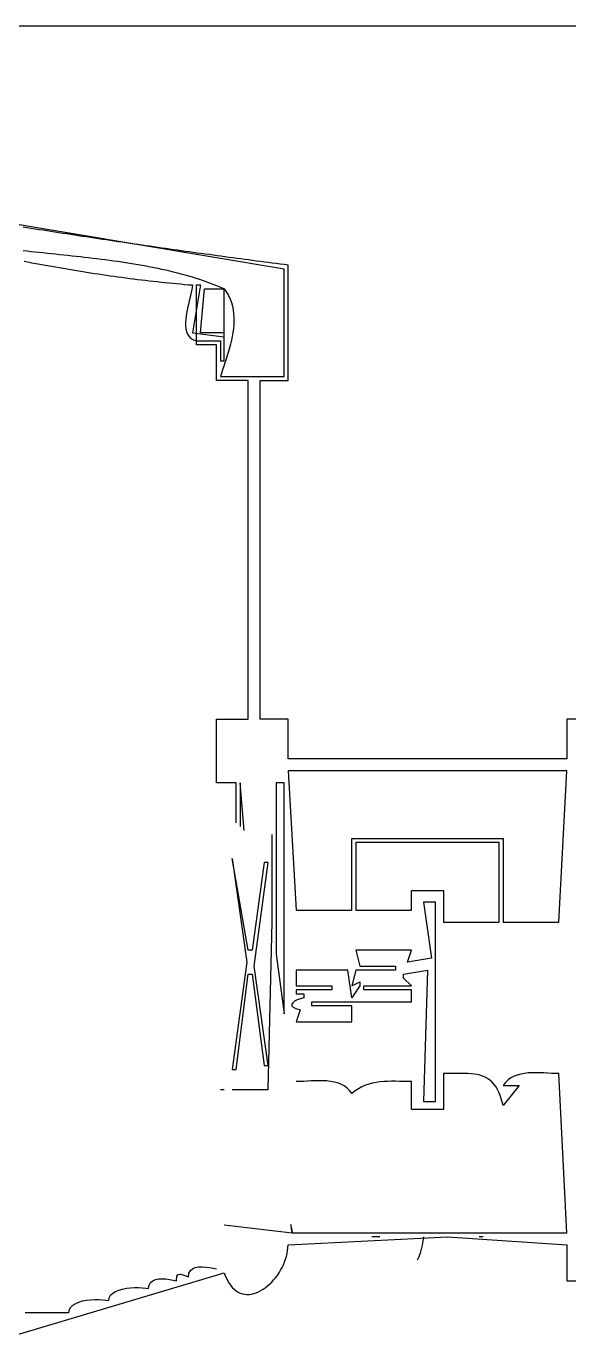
# Model space of a CAD drawing. Header units: metres. Extents: x 37 to 1169, y 29 to 746.
# Drawn here: x 848.2 to 984.5, y 418.1 to 746 of the extents above; entities that cross this region are included whole.
import ezdxf

# ---------------------------------------------------------------- set-up
doc = ezdxf.new("R2010")
doc.units = ezdxf.units.M

msp = doc.modelspace()

# ---------------------------------------------------------------- linework, layer by layer
for p, q in [((1169, 746), (37, 746)), ((913, 685), (715, 718)), ((848.5198, 695.3464), (847.5266, 695.5023)), ((849.5129, 695.1909), (848.5198, 695.3464)), ((850.5061, 695.0358), (849.5129, 695.1909)), ((851.4993, 694.881), (850.5061, 695.0358)), ((852.4924, 694.7266), (851.4993, 694.881)), ((853.4856, 694.5726), (852.4924, 694.7266)), ((854.4787, 694.419), (853.4856, 694.5726)), ((855.4718, 694.2657), (854.4787, 694.419)), ((856.4649, 694.1129), (855.4718, 694.2657)), ((857.458, 693.9605), (856.4649, 694.1129)), ((858.4511, 693.8084), (857.458, 693.9605)), ((859.4442, 693.6568), (858.4511, 693.8084)), ((860.4372, 693.5055), (859.4442, 693.6568)), ((861.4303, 693.3547), (860.4372, 693.5055)), ((862.4233, 693.2042), (861.4303, 693.3547)), ((863.4163, 693.0542), (862.4233, 693.2042)), ((864.4093, 692.9046), (863.4163, 693.0542)), ((865.4022, 692.7554), (864.4093, 692.9046)), ((866.3951, 692.6066), (865.4022, 692.7554)), ((867.388, 692.4582), (866.3951, 692.6066)), ((868.3809, 692.3103), (867.388, 692.4582)), ((869.3738, 692.1627), (868.3809, 692.3103)), ((870.3666, 692.0156), (869.3738, 692.1627)), ((871.3594, 691.869), (870.3666, 692.0156)), ((872.3521, 691.7227), (871.3594, 691.869)), ((848.4842, 689.4744), (847.4797, 689.5852)), ((849.4934, 689.3647), (848.4842, 689.4744)), ((850.507, 689.2559), (849.4934, 689.3647)), ((851.5246, 689.1478), (850.507, 689.2559)), ((852.5461, 689.04), (851.5246, 689.1478)), ((853.571, 688.9323), (852.5461, 689.04)), ((854.5989, 688.8245), (853.571, 688.9323)), ((855.6297, 688.7162), (854.5989, 688.8245)), ((856.663, 688.6073), (855.6297, 688.7162)), ((857.6984, 688.4975), (856.663, 688.6073)), ((858.7356, 688.3864), (857.6984, 688.4975)), ((873.3448, 691.5769), (872.3521, 691.7227)), ((874.3375, 691.4315), (873.3448, 691.5769)), ((875.3301, 691.2866), (874.3375, 691.4315)), ((876.3227, 691.1421), (875.3301, 691.2866)), ((877.3153, 690.998), (876.3227, 691.1421)), ((878.3078, 690.8544), (877.3153, 690.998)), ((879.3003, 690.7112), (878.3078, 690.8544)), ((880.2927, 690.5685), (879.3003, 690.7112)), ((881.2851, 690.4263), (880.2927, 690.5685)), ((882.2775, 690.2844), (881.2851, 690.4263)), ((883.2698, 690.1431), (882.2775, 690.2844)), ((884.262, 690.0022), (883.2698, 690.1431)), ((885.2542, 689.8617), (884.262, 690.0022)), ((886.2464, 689.7217), (885.2542, 689.8617)), ((887.2385, 689.5822), (886.2464, 689.7217)), ((888.2305, 689.4432), (887.2385, 689.5822)), ((889.2225, 689.3046), (888.2305, 689.4432)), ((890.2144, 689.1665), (889.2225, 689.3046)), ((891.2063, 689.0289), (890.2144, 689.1665)), ((892.1981, 688.8917), (891.2063, 689.0289)), ((893.1898, 688.7551), (892.1981, 688.8917)), ((894.1815, 688.6189), (893.1898, 688.7551)), ((895.1731, 688.4832), (894.1815, 688.6189)), ((847.7311, 686.9598), (848.7119, 686.7753)), ((848.7119, 686.7753), (849.6928, 686.5923)), ((849.6928, 686.5923), (850.6737, 686.411)), ((850.6737, 686.411), (851.6548, 686.2314)), ((851.6548, 686.2314), (852.6359, 686.0535)), ((852.6359, 686.0535), (853.6171, 685.8774)), ((853.6171, 685.8774), (854.5984, 685.703)), ((854.5984, 685.703), (855.5798, 685.5306)), ((855.5798, 685.5306), (856.5612, 685.36)), ((856.5612, 685.36), (857.5428, 685.1913)), ((859.7743, 688.2739), (858.7356, 688.3864)), ((860.8142, 688.1597), (859.7743, 688.2739)), ((861.8549, 688.0436), (860.8142, 688.1597)), ((862.8961, 687.9252), (861.8549, 688.0436)), ((863.9376, 687.8043), (862.8961, 687.9252)), ((864.9789, 687.6807), (863.9376, 687.8043)), ((866.0198, 687.5541), (864.9789, 687.6807)), ((867.0599, 687.4242), (866.0198, 687.5541)), ((868.099, 687.2908), (867.0599, 687.4242)), ((869.1366, 687.1537), (868.099, 687.2908)), ((870.1724, 687.0125), (869.1366, 687.1537)), ((871.2062, 686.867), (870.1724, 687.0125)), ((872.2376, 686.717), (871.2062, 686.867)), ((873.2663, 686.5621), (872.2376, 686.717)), ((874.292, 686.4022), (873.2663, 686.5621)), ((875.3143, 686.2369), (874.292, 686.4022)), ((876.3329, 686.0661), (875.3143, 686.2369)), ((877.3475, 685.8894), (876.3329, 686.0661)), ((878.3578, 685.7066), (877.3475, 685.8894)), ((879.3634, 685.5175), (878.3578, 685.7066)), ((880.3641, 685.3217), (879.3634, 685.5175)), ((881.3594, 685.1191), (880.3641, 685.3217)), ((896.1647, 688.3479), (895.1731, 688.4832)), ((897.1562, 688.2132), (896.1647, 688.3479)), ((898.1476, 688.079), (897.1562, 688.2132)), ((899.139, 687.9452), (898.1476, 688.079)), ((900.1302, 687.812), (899.139, 687.9452)), ((901.1214, 687.6792), (900.1302, 687.812)), ((902.1126, 687.547), (901.1214, 687.6792)), ((903.1036, 687.4152), (902.1126, 687.547)), ((904.0946, 687.284), (903.1036, 687.4152)), ((905.0855, 687.1533), (904.0946, 687.284)), ((906.0763, 687.0231), (905.0855, 687.1533)), ((907.0671, 686.8933), (906.0763, 687.0231)), ((908.0578, 686.7642), (907.0671, 686.8933)), ((909.0483, 686.6355), (908.0578, 686.7642)), ((910.0388, 686.5073), (909.0483, 686.6355)), ((911.0292, 686.3797), (910.0388, 686.5073)), ((912.0196, 686.2526), (911.0292, 686.3797)), ((913.0098, 686.126), (912.0196, 686.2526)), ((914, 686), (913.0098, 686.126)), ((914, 657), (914, 686)), ((857.5428, 685.1913), (858.5245, 685.0247)), ((858.5245, 685.0247), (859.5062, 684.8601)), ((859.5062, 684.8601), (860.4881, 684.6975)), ((860.4881, 684.6975), (861.47, 684.5371)), ((861.47, 684.5371), (862.4521, 684.3788)), ((862.4521, 684.3788), (863.4342, 684.2227)), ((863.4342, 684.2227), (864.4165, 684.0689)), ((864.4165, 684.0689), (865.3989, 683.9173)), ((865.3989, 683.9173), (866.3813, 683.7681)), ((866.3813, 683.7681), (867.3639, 683.6213)), ((867.3639, 683.6213), (868.3467, 683.4769)), ((868.3467, 683.4769), (869.3295, 683.3349)), ((869.3295, 683.3349), (870.3124, 683.1955)), ((870.3124, 683.1955), (871.2955, 683.0586)), ((871.2955, 683.0586), (872.2787, 682.9243)), ((872.2787, 682.9243), (873.262, 682.7926)), ((873.262, 682.7926), (874.2455, 682.6636)), ((874.2455, 682.6636), (875.2291, 682.5373)), ((875.2291, 682.5373), (876.2128, 682.4139)), ((876.2128, 682.4139), (877.1966, 682.2932)), ((877.1966, 682.2932), (878.1806, 682.1753)), ((878.1806, 682.1753), (879.1648, 682.0604)), ((879.1648, 682.0604), (880.149, 681.9484)), ((880.149, 681.9484), (881.1334, 681.8394)), ((882.3491, 684.9093), (881.3594, 685.1191)), ((883.3329, 684.6921), (882.3491, 684.9093)), ((884.3104, 684.4673), (883.3329, 684.6921)), ((885.2813, 684.2345), (884.3104, 684.4673)), ((886.2453, 683.9936), (885.2813, 684.2345)), ((887.202, 683.7442), (886.2453, 683.9936)), ((888.1512, 683.4861), (887.202, 683.7442)), ((889.0925, 683.2191), (888.1512, 683.4861)), ((890.0255, 682.9429), (889.0925, 683.2191)), ((890.95, 682.6572), (890.0255, 682.9429)), ((891.8657, 682.3618), (890.95, 682.6572)), ((892.7722, 682.0565), (891.8657, 682.3618)), ((893.6691, 681.7408), (892.7722, 682.0565)), ((913, 658), (913, 685)), ((881.1334, 681.8394), (882.118, 681.7334)), ((882.118, 681.7334), (883.1027, 681.6306)), ((883.1027, 681.6306), (884.0876, 681.5308)), ((884.0876, 681.5308), (885.0726, 681.4341)), ((885.0726, 681.4341), (886.0577, 681.3407)), ((886.0577, 681.3407), (887.043, 681.2506)), ((887.043, 681.2506), (888.0285, 681.1637)), ((888.0285, 681.1637), (889.0142, 681.0801)), ((889.0142, 681.0801), (890, 681)), ((889.5911, 678.7565), (889.3929, 677.9037)), ((889.7656, 679.564), (889.5911, 678.7565)), ((889.9055, 680.3154), (889.7656, 679.564)), ((890, 681), (889.9055, 680.3154)), ((892, 681), (890, 669)), ((891, 668), (891, 681)), ((891, 681), (892, 681)), ((892, 669), (893, 680)), ((893, 680), (898, 680)), ((894.5563, 681.4147), (893.6691, 681.7408)), ((895.4332, 681.0778), (894.5563, 681.4147)), ((896.2997, 680.7299), (895.4332, 681.0778)), ((897.1554, 680.3707), (896.2997, 680.7299)), ((898, 680), (897.1554, 680.3707)), ((898, 662), (898, 680)), ((898, 680), (898.5729, 679.1725)), ((898.5729, 679.1725), (899.0587, 678.3231)), ((888.9692, 676.1052), (888.7654, 675.181)), ((889.182, 677.0163), (888.9692, 676.1052)), ((889.3929, 677.9037), (889.182, 677.0163)), ((899.0587, 678.3231), (899.462, 677.4537)), ((899.462, 677.4537), (899.7872, 676.5663)), ((899.7872, 676.5663), (900.0391, 675.6627)), ((900.0391, 675.6627), (900.2222, 674.745)), ((888.3177, 672.4384), (888.2593, 671.57)), ((888.4288, 673.3368), (888.3177, 672.4384)), ((888.5816, 674.2547), (888.4288, 673.3368)), ((888.7654, 675.181), (888.5816, 674.2547)), ((900.2222, 674.745), (900.3411, 673.815)), ((900.3411, 673.815), (900.4004, 672.8746)), ((900.4004, 672.8746), (900.4048, 671.9259)), ((888.2593, 671.57), (888.2646, 670.7425)), ((888.2646, 670.7425), (888.3444, 669.9667)), ((888.3444, 669.9667), (888.5097, 669.2533)), ((888.5097, 669.2533), (888.7714, 668.6131)), ((890, 669), (898, 668)), ((898, 669), (892, 669)), ((898, 668), (898, 669)), ((900.134, 669.0486), (899.9644, 668.0856)), ((900.2669, 670.0109), (900.134, 669.0486)), ((900.3588, 670.9707), (900.2669, 670.0109)), ((900.4048, 671.9259), (900.3588, 670.9707)), ((888.7714, 668.6131), (889.1403, 668.0569)), ((889.1403, 668.0569), (889.6274, 667.5954)), ((889.6274, 667.5954), (890.2437, 667.2395)), ((890.2437, 667.2395), (891, 667)), ((891, 667), (891, 668)), ((891, 666), (891, 667)), ((891, 667), (897, 667)), ((896, 666), (891, 666)), ((896, 657), (896, 666)), ((897, 667), (897, 662)), ((899.5339, 666.1652), (899.2821, 665.2117)), ((899.7628, 667.1238), (899.5339, 666.1652)), ((899.9644, 668.0856), (899.7628, 667.1238)), ((898.4362, 662.4013), (898.1394, 661.4876)), ((898.7287, 663.3279), (898.4362, 662.4013)), ((899.0122, 664.2653), (898.7287, 663.3279)), ((899.2821, 665.2117), (899.0122, 664.2653)), ((897, 662), (898, 662)), ((897.5508, 659.7065), (897.2684, 658.843)), ((897.8427, 660.5887), (897.5508, 659.7065)), ((898.1394, 661.4876), (897.8427, 660.5887)), ((904, 657), (896, 657)), ((897.2684, 658.843), (897, 658)), ((897, 658), (913, 658)), ((904, 572), (904, 657)), ((907, 572), (907, 657)), ((907, 657), (914, 657)), ((896, 556), (896, 572)), ((896, 572), (904, 572)), ((914, 572), (907, 572)), ((914, 562), (914, 572)), ((992, 572), (984, 572)), ((984, 572), (984, 562)), ((984, 562), (914, 562)), ((914, 559), (916, 524)), ((984, 559), (914, 559)), ((982, 521), (984, 559)), ((901, 556), (896, 556)), ((901, 546), (901, 556)), ((902, 556), (902, 545)), ((903, 544), (902, 556)), ((911, 556), (911, 513)), ((913, 556), (911, 556)), ((913, 498), (913, 556)), ((910, 521), (910, 543)), ((930, 524), (930, 542)), ((930, 542), (968, 542)), ((931, 541), (931, 524)), ((967, 541), (931, 541)), ((967, 521), (967, 541)), ((968, 542), (968, 521)), ((900, 537), (903.6605, 511)), ((904, 514), (900, 537)), ((908, 536), (905, 514)), ((905.456, 510), (909, 536)), ((909, 536), (908, 536)), ((945, 524), (945, 529)), ((945, 529), (953, 529)), ((953, 529), (953, 521)), ((948, 526), (950, 512)), ((951, 526), (948, 526)), ((951, 476), (951, 526)), ((916, 524), (930, 524)), ((931, 524), (945, 524)), ((909, 479), (910, 521)), ((953, 521), (967, 521)), ((968, 521), (982, 521)), ((905, 514), (904, 514)), ((911, 513), (913, 498)), ((945, 514), (931, 514)), ((931, 514), (932, 510)), ((944, 511), (945, 514)), ((950, 512), (944, 511)), ((903.6605, 511), (900, 484)), ((909, 485), (905.456, 510)), ((929, 509), (916, 509)), ((916, 509), (916, 505)), ((930, 502), (929, 509)), ((931, 509), (930, 505)), ((941, 509), (931, 509)), ((932, 510), (941, 510)), ((941, 510), (941, 509)), ((943, 508), (949, 509)), ((949, 509), (948, 476)), ((901, 484), (904, 508)), ((904, 508), (905, 508)), ((905, 508), (908, 485)), ((916, 505), (925, 505)), ((925, 505), (925, 504)), ((930, 505), (932, 506)), ((932, 505), (930, 502)), ((932, 506), (932, 505)), ((933, 504), (933, 505)), ((933, 505), (945, 505)), ((943, 507), (943, 508)), ((945, 505), (943, 507)), ((925, 504), (916, 504)), ((916, 504), (916, 503)), ((916, 503), (918, 503)), ((917.1101, 501.7882), (916.3152, 501.508)), ((918, 502), (917.1101, 501.7882)), ((918, 503), (918, 502)), ((945, 504), (933, 504)), ((945, 501), (945, 504)), ((915.1812, 500.8074), (914.9277, 500.4197)), ((914.9277, 500.4197), (914.94, 500.0288)), ((914.94, 500.0288), (915.261, 499.651)), ((915.658, 501.1757), (915.1812, 500.8074)), ((915.261, 499.651), (915.9334, 499.3026)), ((916.3152, 501.508), (915.658, 501.1757)), ((915.9334, 499.3026), (917, 499)), ((917, 499), (916, 496)), ((920, 500), (920, 501)), ((920, 501), (945, 501)), ((930, 500), (920, 500)), ((930, 499), (930, 500)), ((930, 496), (930, 499)), ((916, 496), (930, 496)), ((900, 484), (901, 484)), ((908, 485), (909, 485)), ((954.13, 483.0052), (953, 483)), ((953, 483), (953, 474)), ((955.2091, 483.0167), (954.13, 483.0052)), ((956.2384, 483.0282), (955.2091, 483.0167)), ((957.2193, 483.0337), (956.2384, 483.0282)), ((958.1528, 483.0268), (957.2193, 483.0337)), ((959.0404, 483.0013), (958.1528, 483.0268)), ((959.8832, 482.9511), (959.0404, 483.0013)), ((960.6825, 482.8698), (959.8832, 482.9511)), ((961.4395, 482.7514), (960.6825, 482.8698)), ((962.1555, 482.5896), (961.4395, 482.7514)), ((962.8317, 482.3781), (962.1555, 482.5896)), ((963.4694, 482.1108), (962.8317, 482.3781)), ((964.0698, 481.7814), (963.4694, 482.1108)), ((970.7238, 482.3252), (969.9447, 481.9109)), ((971.5555, 482.6457), (970.7238, 482.3252)), ((972.4323, 482.883), (971.5555, 482.6457)), ((973.3465, 483.0476), (972.4323, 482.883)), ((974.2905, 483.1501), (973.3465, 483.0476)), ((975.2567, 483.2011), (974.2905, 483.1501)), ((976.2374, 483.211), (975.2567, 483.2011)), ((977.225, 483.1905), (976.2374, 483.211)), ((978.2119, 483.15), (977.225, 483.1905)), ((979.1905, 483.1002), (978.2119, 483.15)), ((980.1531, 483.0515), (979.1905, 483.1002)), ((981.0921, 483.0146), (980.1531, 483.0515)), ((982, 483), (981.0921, 483.0146)), ((984, 443), (982, 483)), ((897, 479), (898, 479)), ((900, 479), (909, 479)), ((916.9078, 481.0146), (916, 481)), ((917.8468, 481.0515), (916.9078, 481.0146)), ((918.8094, 481.1002), (917.8468, 481.0515)), ((919.788, 481.15), (918.8094, 481.1002)), ((920.7749, 481.1905), (919.788, 481.15)), ((921.7626, 481.211), (920.7749, 481.1905)), ((922.7433, 481.2011), (921.7626, 481.211)), ((923.7095, 481.1501), (922.7433, 481.2011)), ((924.6535, 481.0476), (923.7095, 481.1501)), ((925.5677, 480.8829), (924.6535, 481.0476)), ((926.4444, 480.6456), (925.5677, 480.8829)), ((927.2762, 480.3251), (926.4444, 480.6456)), ((928.0552, 479.9108), (927.2762, 480.3251)), ((928.7739, 479.3923), (928.0552, 479.9108)), ((929.4247, 478.7588), (928.7739, 479.3923)), ((930, 478), (929.4247, 478.7588)), ((931.668, 479.2098), (930.8245, 478.6541)), ((932.5295, 479.6749), (931.668, 479.2098)), ((933.4083, 480.0571), (932.5295, 479.6749)), ((934.3034, 480.3641), (933.4083, 480.0571)), ((935.2142, 480.6037), (934.3034, 480.3641)), ((936.1397, 480.7837), (935.2142, 480.6037)), ((937.0792, 480.9118), (936.1397, 480.7837)), ((938.0318, 480.9958), (937.0792, 480.9118)), ((938.9968, 481.0435), (938.0318, 480.9958)), ((939.9733, 481.0625), (938.9968, 481.0435)), ((940.9605, 481.0607), (939.9733, 481.0625)), ((941.9576, 481.0457), (940.9605, 481.0607)), ((942.9637, 481.0255), (941.9576, 481.0457)), ((943.9781, 481.0076), (942.9637, 481.0255)), ((945, 481), (943.9781, 481.0076)), ((945, 474), (945, 481)), ((964.6341, 481.3838), (964.0698, 481.7814)), ((965.1636, 480.9117), (964.6341, 481.3838)), ((965.6595, 480.359), (965.1636, 480.9117)), ((966.1231, 479.7193), (965.6595, 480.359)), ((966.5557, 478.9865), (966.1231, 479.7193)), ((966.9584, 478.1544), (966.5557, 478.9865)), ((968.5752, 480.7588), (968, 480)), ((968, 480), (972, 480)), ((972, 480), (968, 475)), ((969.226, 481.3923), (968.5752, 480.7588)), ((969.9447, 481.9109), (969.226, 481.3923)), ((930.8245, 478.6541), (930, 478)), ((948, 476), (951, 476)), ((967.3325, 477.2167), (966.9584, 478.1544)), ((967.6793, 476.1673), (967.3325, 477.2167)), ((968, 475), (967.6793, 476.1673)), ((953, 474), (945, 474)), ((898, 445), (915, 443)), ((914.6352, 445.1443), (914.8336, 444.0924)), ((914.9, 444.0482), (914.772, 445.0721)), ((914.8336, 444.0924), (915, 443)), ((915, 443), (914.9, 444.0482)), ((915, 443), (984, 443)), ((913.9732, 439.2703), (914, 440)), ((914, 440), (954, 442)), ((937, 442), (935, 442)), ((947.6706, 439.8882), (947.4291, 438.8915)), ((947.8611, 440.9243), (947.6706, 439.8882)), ((948, 442), (947.8611, 440.9243)), ((954, 442), (984, 440)), ((963, 442), (962, 442)), ((984, 440), (984, 431)), ((913.1264, 435.6552), (913.3828, 436.3648)), ((913.3828, 436.3648), (913.5981, 437.0838)), ((913.5981, 437.0838), (913.7698, 437.8095)), ((913.7698, 437.8095), (913.8957, 438.5392)), ((913.8957, 438.5392), (913.9732, 439.2703)), ((946.7947, 437.0144), (946.4028, 436.1335)), ((947.137, 437.9337), (946.7947, 437.0144)), ((947.4291, 438.8915), (947.137, 437.9337)), ((841, 416), (898, 433)), ((889, 432), (889.1249, 432.8731)), ((889.1249, 432.8731), (889.4753, 433.5288)), ((889.4753, 433.5288), (890.0145, 433.9925)), ((890.0145, 433.9925), (890.7059, 434.2896)), ((890.7059, 434.2896), (891.513, 434.4457)), ((891.513, 434.4457), (892.399, 434.486)), ((892.399, 434.486), (893.3273, 434.4362)), ((893.3273, 434.4362), (894.2613, 434.3216)), ((894.2613, 434.3216), (895.1644, 434.1677)), ((895.1644, 434.1677), (896, 434)), ((898, 433), (898.3301, 432.0837)), ((911.3131, 432.3425), (911.7386, 432.9647)), ((911.7386, 432.9647), (912.1351, 433.6098)), ((912.1351, 433.6098), (912.5001, 434.275)), ((912.5001, 434.275), (912.8314, 434.9577)), ((912.8314, 434.9577), (913.1264, 435.6552)), ((879, 429), (879.1249, 429.8731)), ((879.1249, 429.8731), (879.4753, 430.5288)), ((879.4753, 430.5288), (880.0145, 430.9925)), ((880.0145, 430.9925), (880.7059, 431.2896)), ((880.7059, 431.2896), (881.513, 431.4457)), ((881.513, 431.4457), (882.399, 431.486)), ((882.399, 431.486), (883.3273, 431.4362)), ((883.3273, 431.4362), (884.2613, 431.3216)), ((884.2613, 431.3216), (885.1644, 431.1677)), ((885.1644, 431.1677), (886, 431)), ((886, 431), (886.0994, 432.0983)), ((886.0994, 432.0983), (886.4183, 432.5813)), ((886.4183, 432.5813), (886.9875, 432.6151)), ((886.9875, 432.6151), (887.8378, 432.3659)), ((887.8378, 432.3659), (889, 432)), ((898.3301, 432.0837), (898.6941, 431.2602)), ((898.6941, 431.2602), (899.0897, 430.5269)), ((899.0897, 430.5269), (899.5143, 429.8809)), ((899.5143, 429.8809), (899.9655, 429.3197)), ((908.2869, 429.2398), (908.8355, 429.6684)), ((908.8355, 429.6684), (909.3696, 430.136)), ((909.3696, 430.136), (909.8869, 430.6399)), ((909.8869, 430.6399), (910.3848, 431.1774)), ((910.3848, 431.1774), (910.861, 431.7458)), ((910.861, 431.7458), (911.3131, 432.3425)), ((984, 431), (992, 431)), ((864.4332, 426.2076), (865.4597, 426.263)), ((865.4597, 426.263), (866.4605, 426.2633)), ((866.4605, 426.2633), (867.4047, 426.2153)), ((867.4047, 426.2153), (868.2615, 426.1253)), ((869, 426), (869.1208, 426.7308)), ((869.1208, 426.7308), (869.463, 427.3543)), ((869.463, 427.3543), (869.9955, 427.877)), ((869.9955, 427.877), (870.6875, 428.3054)), ((870.6875, 428.3054), (871.5081, 428.6462)), ((871.5081, 428.6462), (872.4265, 428.9057)), ((872.4265, 428.9057), (873.4118, 429.0907)), ((873.4118, 429.0907), (874.4332, 429.2076)), ((874.4332, 429.2076), (875.4597, 429.263)), ((875.4597, 429.263), (876.4605, 429.2633)), ((876.4605, 429.2633), (877.4047, 429.2153)), ((877.4047, 429.2153), (878.2615, 429.1253)), ((878.2615, 429.1253), (879, 429)), ((899.9655, 429.3197), (900.441, 428.8405)), ((900.441, 428.8405), (900.9382, 428.4407)), ((900.9382, 428.4407), (901.4549, 428.1176)), ((901.4549, 428.1176), (901.9885, 427.8684)), ((901.9885, 427.8684), (902.5367, 427.6905)), ((902.5367, 427.6905), (903.0971, 427.5811)), ((903.0971, 427.5811), (903.6671, 427.5377)), ((903.6671, 427.5377), (904.2444, 427.5575)), ((904.2444, 427.5575), (904.8266, 427.6378)), ((904.8266, 427.6378), (905.4113, 427.7759)), ((905.4113, 427.7759), (905.996, 427.9692)), ((905.996, 427.9692), (906.5784, 428.2149)), ((906.5784, 428.2149), (907.1559, 428.5104)), ((907.1559, 428.5104), (907.7262, 428.8529)), ((907.7262, 428.8529), (908.2869, 429.2398)), ((848, 423), (859, 423)), ((859, 423), (859.1208, 423.7308)), ((859.1208, 423.7308), (859.463, 424.3543)), ((859.463, 424.3543), (859.9955, 424.877)), ((859.9955, 424.877), (860.6875, 425.3054)), ((860.6875, 425.3054), (861.5081, 425.6462)), ((861.5081, 425.6462), (862.4266, 425.9057)), ((862.4266, 425.9057), (863.4119, 426.0907)), ((863.4119, 426.0907), (864.4332, 426.2076)), ((868.2615, 426.1253), (869, 426))]:
    msp.add_line(p, q)

doc.saveas('drawing.dxf')
